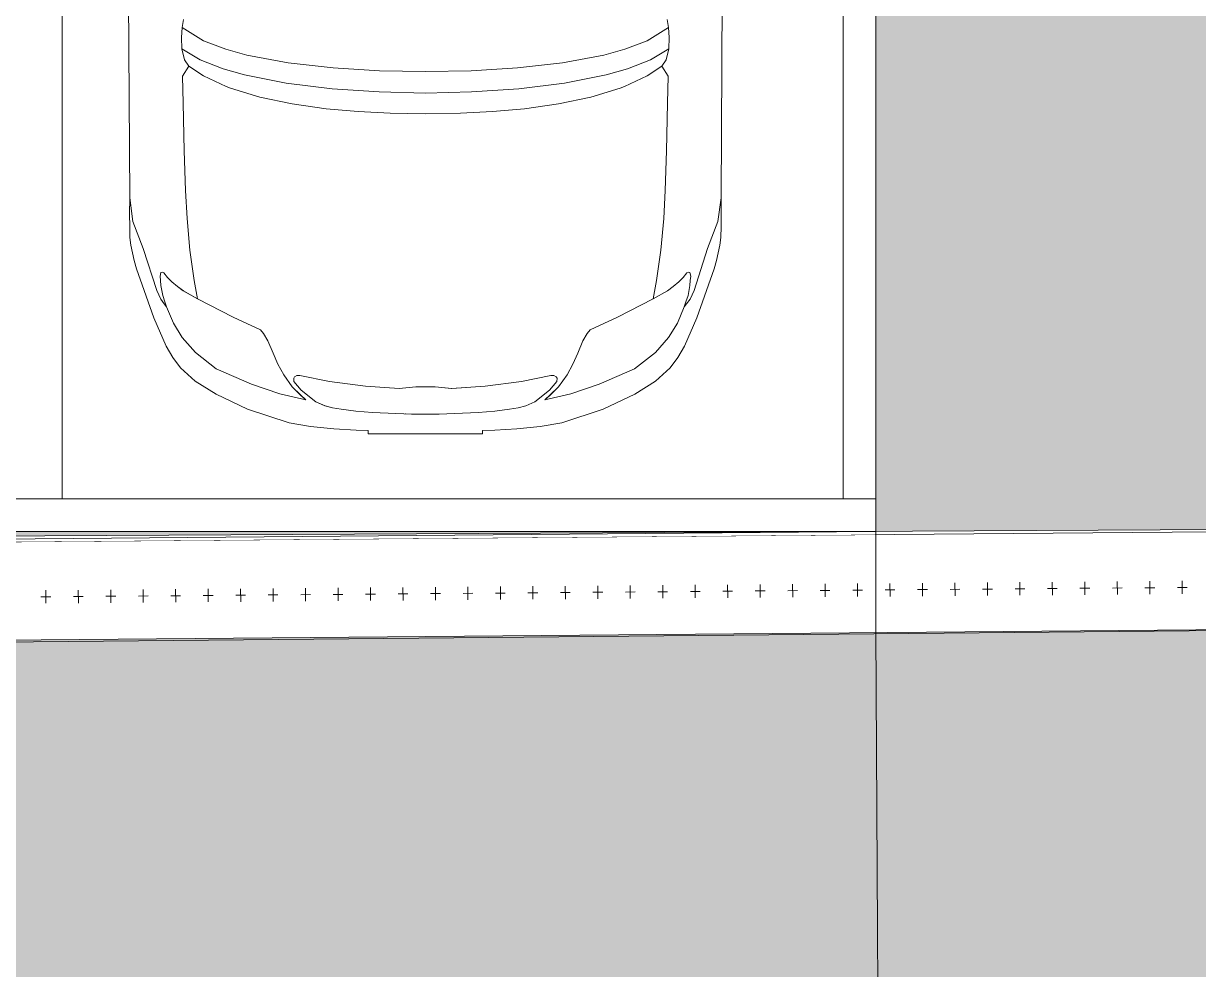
# Model space of a CAD drawing. Header units: millimetres. Extents: x -284281 to 1648660, y -821378 to -151356.
# Drawn here: x -178211 to -174601, y -272134 to -269226 of the extents above; entities that cross this region are included whole.
import ezdxf

# ---------------------------------------------------------------- set-up
doc = ezdxf.new("R2010")
doc.units = ezdxf.units.MM
doc.header["$MEASUREMENT"] = 0
doc.set_wipeout_variables(frame=1)
doc.linetypes.add('Wipeout_Contour', pattern=[1000, 0, -1000])
for name, color, linetype in [('Cars', 7, 'Continuous'), ('Divers - Dessin général', 7, 'Continuous'), ('Extérieur - Environnement', 7, 'Continuous'), ('Sols_ Dalles', 7, 'Continuous'), ('Structure - Murs extérieurs', 7, 'Continuous'), ('TopoAlt', 7, 'Continuous')]:
    doc.layers.add(name, color=color, linetype=linetype)

# ---------------------------------------------------------------- blocks, each defined once
blk = doc.blocks.new('Dalle_13_1', base_point=(250537.6, -270787.4))
at = {"linetype": 'Continuous', "lineweight": 0, "true_color": 0x90b349}
blk.add_hatch(color=55, dxfattribs=at).paths.add_polyline_path([(250537.6, -270787.4), (220537.6, -270787.4), (220537.6, -273253.3), (250548.6, -273114.3), (250537.7, -271092.1), (250537.7, -271092.1, -0.001346), (250537.6, -271062.3), (250537.6, -271062.3)])
at = {"color": 7, "linetype": 'Continuous', "lineweight": 5, "flags": 128}
blk.add_lwpolyline([(250537.6, -270787.4), (220537.6, -270787.4), (220537.6, -273253.3), (250548.6, -273114.3), (250537.7, -271092.1), (250537.7, -271092.1, -0.001346), (250537.6, -271062.3), (250537.6, -271062.3)], format="xyb", close=True, dxfattribs=at)
blk = doc.blocks.new('Dalle_14_1', base_point=(217961.3, -273253.3))
at = {"layer": 'Sols_ Dalles', "linetype": 'Continuous', "lineweight": 0, "true_color": 0x2e271c}
blk.add_hatch(color=250, dxfattribs=at).paths.add_polyline_path([(217961.3, -273253.3, 0.415791), (219972.1, -275253.2), (252109.1, -275106, 0.414214), (254098.3, -273095.2), (254087.4, -271073, -0.001346), (254087.4, -271062.3), (253905.6, -271062.3), (253905.6, -267687.3), (253887.3, -267687.3), (253887.3, -265687.3), (250537.6, -265687.3), (250537.6, -270787.3), (250537.7, -271092.1), (250548.6, -273114.3), (220537.6, -273253.3), (220537.6, -270687.3), (220537.6, -265687.3), (219961.3, -265687.3, 0.258849), (218113.8, -267154.8, 0.098562), (217961.3, -267920.6)])
at = {"layer": 'Sols_ Dalles', "color": 250, "linetype": 'Continuous', "lineweight": 5, "true_color": 0x1f1f1f, "flags": 128}
blk.add_lwpolyline([(217961.3, -273253.3, 0.415791), (219972.1, -275253.2), (252109.1, -275106, 0.414214), (254098.3, -273095.2), (254087.4, -271073, -0.001346), (254087.4, -271062.3), (253905.6, -271062.3), (253905.6, -267687.3), (253887.3, -267687.3), (253887.3, -265687.3), (250537.6, -265687.3), (250537.6, -270787.3), (250537.7, -271092.1), (250548.6, -273114.3), (220537.6, -273253.3), (220537.6, -270687.3), (220537.6, -265687.3), (219961.3, -265687.3, 0.258849), (218113.8, -267154.8, 0.098562), (217961.3, -267920.6)], format="xyb", close=True, dxfattribs=at)
blk = doc.blocks.new('Mur_55_1', base_point=(254186.3, -271067.6))
at = {"color": 254, "linetype": 'Wipeout_Contour', "lineweight": 0, "ltscale": 1473868.449806934}
blk.add_wipeout([(253886.3, -270769.2), (245508.4, -270814.3), (245510, -271114.3), (253886.3, -271069.3)], dxfattribs=at).dxf.layer = 'TopoAlt'
at = {"layer": 'TopoAlt', "color": 190, "linetype": 'Continuous', "lineweight": 5, "true_color": 0x8002ff, "flags": 128}
for points in [[(253886.3, -270769.2), (245508.4, -270814.3)], [(245510, -271114.3), (253886.3, -271069.3)]]:
    blk.add_lwpolyline(points, dxfattribs=at)
blk = doc.blocks.new('Mur_56_1', base_point=(218049.6, -271371.5))
at = {"color": 254, "linetype": 'Wipeout_Contour', "lineweight": 0, "ltscale": 1434044.950907383}
blk.add_wipeout([(218049.6, -271371.5), (250537.3, -271087.3), (250534.6, -270787.3), (218047, -271071.5)], dxfattribs=at).dxf.layer = 'TopoAlt'
at = {"layer": 'TopoAlt', "color": 190, "linetype": 'Continuous', "lineweight": 5, "true_color": 0x8002ff, "flags": 128}
for points in [[(250534.6, -270787.3), (218047, -271071.5)], [(218049.6, -271371.5), (250537.3, -271087.3)]]:
    blk.add_lwpolyline(points, dxfattribs=at)
blk = doc.blocks.new('Mur_60_1', base_point=(250537.6, -271062.3))
at = {"layer": 'Structure - Murs extérieurs', "color": 7, "linetype": 'Continuous', "lineweight": 5, "flags": 128}
for points in [[(250537.6, -271062.3), (250537.6, -271062.3)], [(250537.6, -271162.3), (250537.6, -271162.3)]]:
    blk.add_lwpolyline(points, dxfattribs=at)
blk = doc.blocks.new('Mur_61_1', base_point=(250537.6, -270787.3))
at = {"color": 254, "linetype": 'Wipeout_Contour', "lineweight": 0, "ltscale": 1106515.570272539}
blk.add_wipeout([(250537.6, -270687.3), (250437.6, -270687.3), (250537.6, -270787.3)], dxfattribs=at).dxf.layer = 'Structure - Murs extérieurs'
at = {"color": 254, "linetype": 'Wipeout_Contour', "lineweight": 0, "ltscale": 1106522.473535401}
blk.add_wipeout([(250437.6, -270687.3), (250437.6, -270787.3), (250537.6, -270787.3)], dxfattribs=at).dxf.layer = 'Structure - Murs extérieurs'
at = {"layer": 'Structure - Murs extérieurs', "color": 7, "linetype": 'Continuous', "lineweight": 5, "flags": 128}
blk.add_lwpolyline([(250537.6, -270787.3), (250537.6, -270687.3)], dxfattribs=at)
at = {"color": 254, "linetype": 'Wipeout_Contour', "lineweight": 0, "ltscale": 1436123.093929387}
blk.add_wipeout([(220637.6, -270787.3), (250437.6, -270787.3), (250437.6, -270687.3), (220637.6, -270687.3)], dxfattribs=at).dxf.layer = 'Structure - Murs extérieurs'
at = {"layer": 'Structure - Murs extérieurs', "color": 7, "linetype": 'Continuous', "lineweight": 5, "flags": 128}
for points in [[(250437.6, -270687.3), (220637.6, -270687.3)], [(220537.6, -270787.3), (250537.6, -270787.3)]]:
    blk.add_lwpolyline(points, dxfattribs=at)
blk = doc.blocks.new('Mur_73_1', base_point=(250537.6, -265687.3))
at = {"color": 254, "linetype": 'Wipeout_Contour', "lineweight": 0, "ltscale": 1467903.870191001}
blk.add_wipeout([(250537.6, -270687.3), (250537.6, -265687.3), (250437.6, -265687.3), (250437.6, -270687.3)], dxfattribs=at).dxf.layer = 'Structure - Murs extérieurs'
at = {"layer": 'Structure - Murs extérieurs', "color": 7, "linetype": 'Continuous', "lineweight": 5, "flags": 128}
for points in [[(250437.6, -265687.3), (250437.6, -270687.3)], [(250537.6, -270687.3), (250537.6, -265687.3)]]:
    blk.add_lwpolyline(points, dxfattribs=at)
blk = doc.blocks.new('Garde-corps_1_1')
at = {"color": 7, "linetype": 'Continuous', "lineweight": 5}
for p, q in [((248486.1, -270963.9), (248486.4, -271003.9)), ((248585.8, -270963.1), (248586.2, -271003.1)), ((248685.6, -270962.3), (248685.9, -271002.3)), ((248785.3, -270961.5), (248785.7, -271001.5)), ((248885.1, -270960.7), (248885.4, -271000.7)), ((248984.8, -270959.9), (248985.2, -270999.9)), ((249084.6, -270959), (249084.9, -270999)), ((249184.4, -270958.2), (249184.7, -270998.2)), ((249284.1, -270957.4), (249284.4, -270997.4)), ((249383.9, -270956.6), (249384.2, -270996.6)), ((249483.6, -270955.8), (249484, -270995.8)), ((249583.4, -270954.9), (249583.7, -270994.9)), ((249683.1, -270954.1), (249683.5, -270994.1)), ((249782.9, -270953.3), (249783.2, -270993.3)), ((249882.7, -270952.5), (249883, -270992.5)), ((249982.4, -270951.7), (249982.7, -270991.7)), ((250082.2, -270950.8), (250082.5, -270990.8)), ((250181.9, -270950), (250182.3, -270990)), ((250281.7, -270949.2), (250282, -270989.2)), ((250381.4, -270948.4), (250381.8, -270988.4)), ((250481.2, -270947.6), (250481.5, -270987.6)), ((250580.9, -270946.7), (250581.3, -270986.7)), ((250680.7, -270945.9), (250681, -270985.9)), ((250780.5, -270945.1), (250780.8, -270985.1)), ((250895.4, -270964.2), (250865.4, -270964.4)), ((250880.2, -270944.3), (250880.5, -270984.3)), ((250995.1, -270963.3), (250965.1, -270963.6)), ((250980, -270943.5), (250980.3, -270983.5)), ((251094.9, -270962.5), (251064.9, -270962.8)), ((251079.7, -270942.6), (251080.1, -270982.6)), ((251194.6, -270961.7), (251164.6, -270961.9)), ((251179.5, -270941.8), (251179.8, -270981.8)), ((251294.4, -270960.9), (251264.4, -270961.1)), ((251279.2, -270941), (251279.6, -270981)), ((251394.2, -270960.1), (251364.2, -270960.3)), ((251379, -270940.2), (251379.3, -270980.2)), ((251493.9, -270959.2), (251463.9, -270959.5)), ((251478.7, -270939.4), (251479.1, -270979.4)), ((248002.5, -270987.9), (247972.5, -270988.2)), ((247987.3, -270968), (247987.6, -271008)), ((248102.2, -270987.1), (248072.2, -270987.3)), ((248087, -270967.2), (248087.4, -271007.2)), ((248202, -270986.3), (248172, -270986.5)), ((248186.8, -270966.4), (248187.1, -271006.4)), ((248301.7, -270985.5), (248271.7, -270985.7)), ((248286.6, -270965.6), (248286.9, -271005.6)), ((248401.5, -270984.6), (248371.5, -270984.9)), ((248386.3, -270964.8), (248386.6, -271004.8)), ((248501.2, -270983.8), (248471.2, -270984.1)), ((248601, -270983), (248571, -270983.3)), ((248700.7, -270982.2), (248670.7, -270982.4)), ((248800.5, -270981.4), (248770.5, -270981.6)), ((248900.3, -270980.5), (248870.3, -270980.8)), ((249000, -270979.7), (248970, -270980)), ((249099.8, -270978.9), (249069.8, -270979.2)), ((249199.5, -270978.1), (249169.5, -270978.3)), ((249299.3, -270977.3), (249269.3, -270977.5)), ((249399, -270976.4), (249369, -270976.7)), ((249498.8, -270975.6), (249468.8, -270975.9)), ((249598.5, -270974.8), (249568.6, -270975.1)), ((249698.3, -270974), (249668.3, -270974.2)), ((249798.1, -270973.2), (249768.1, -270973.4)), ((249897.8, -270972.4), (249867.8, -270972.6)), ((249997.6, -270971.5), (249967.6, -270971.8)), ((250097.3, -270970.7), (250067.3, -270971)), ((250197.1, -270969.9), (250167.1, -270970.1)), ((250296.8, -270969.1), (250266.8, -270969.3)), ((250396.6, -270968.3), (250366.6, -270968.5)), ((250496.4, -270967.4), (250466.4, -270967.7)), ((250596.1, -270966.6), (250566.1, -270966.9)), ((250695.9, -270965.8), (250665.9, -270966)), ((250795.6, -270965), (250765.6, -270965.2))]:
    blk.add_line(p, q, dxfattribs=at)
blk = doc.blocks.new('Garde-corps_3_1')
at = {"color": 7, "linetype": 'Continuous', "lineweight": 5}
for p, q in [((248486.1, -270963.9), (248486.4, -271003.9)), ((248585.8, -270963.1), (248586.2, -271003.1)), ((248685.6, -270962.3), (248685.9, -271002.3)), ((248785.3, -270961.5), (248785.7, -271001.5)), ((248885.1, -270960.7), (248885.4, -271000.7)), ((248984.8, -270959.9), (248985.2, -270999.9)), ((249084.6, -270959), (249084.9, -270999)), ((249184.4, -270958.2), (249184.7, -270998.2)), ((249284.1, -270957.4), (249284.4, -270997.4)), ((249383.9, -270956.6), (249384.2, -270996.6)), ((249483.6, -270955.8), (249484, -270995.8)), ((249583.4, -270954.9), (249583.7, -270994.9)), ((249683.1, -270954.1), (249683.5, -270994.1)), ((249782.9, -270953.3), (249783.2, -270993.3)), ((249882.7, -270952.5), (249883, -270992.5)), ((249982.4, -270951.7), (249982.7, -270991.7)), ((250082.2, -270950.8), (250082.5, -270990.8)), ((250181.9, -270950), (250182.3, -270990)), ((250281.7, -270949.2), (250282, -270989.2)), ((250381.4, -270948.4), (250381.8, -270988.4)), ((250481.2, -270947.6), (250481.5, -270987.6)), ((250580.9, -270946.7), (250581.3, -270986.7)), ((250680.7, -270945.9), (250681, -270985.9)), ((250780.5, -270945.1), (250780.8, -270985.1)), ((250895.4, -270964.2), (250865.4, -270964.4)), ((250880.2, -270944.3), (250880.5, -270984.3)), ((250995.1, -270963.3), (250965.1, -270963.6)), ((250980, -270943.5), (250980.3, -270983.5)), ((251094.9, -270962.5), (251064.9, -270962.8)), ((251079.7, -270942.6), (251080.1, -270982.6)), ((251194.6, -270961.7), (251164.6, -270961.9)), ((251179.5, -270941.8), (251179.8, -270981.8)), ((251294.4, -270960.9), (251264.4, -270961.1)), ((251279.2, -270941), (251279.6, -270981)), ((251394.2, -270960.1), (251364.2, -270960.3)), ((251379, -270940.2), (251379.3, -270980.2)), ((251493.9, -270959.2), (251463.9, -270959.5)), ((251478.7, -270939.4), (251479.1, -270979.4)), ((248002.5, -270987.9), (247972.5, -270988.2)), ((247987.3, -270968), (247987.6, -271008)), ((248102.2, -270987.1), (248072.2, -270987.3)), ((248087, -270967.2), (248087.4, -271007.2)), ((248202, -270986.3), (248172, -270986.5)), ((248186.8, -270966.4), (248187.1, -271006.4)), ((248301.7, -270985.5), (248271.7, -270985.7)), ((248286.6, -270965.6), (248286.9, -271005.6)), ((248401.5, -270984.6), (248371.5, -270984.9)), ((248386.3, -270964.8), (248386.6, -271004.8)), ((248501.2, -270983.8), (248471.2, -270984.1)), ((248601, -270983), (248571, -270983.3)), ((248700.7, -270982.2), (248670.7, -270982.4)), ((248800.5, -270981.4), (248770.5, -270981.6)), ((248900.3, -270980.5), (248870.3, -270980.8)), ((249000, -270979.7), (248970, -270980)), ((249099.8, -270978.9), (249069.8, -270979.2)), ((249199.5, -270978.1), (249169.5, -270978.3)), ((249299.3, -270977.3), (249269.3, -270977.5)), ((249399, -270976.4), (249369, -270976.7)), ((249498.8, -270975.6), (249468.8, -270975.9)), ((249598.5, -270974.8), (249568.6, -270975.1)), ((249698.3, -270974), (249668.3, -270974.2)), ((249798.1, -270973.2), (249768.1, -270973.4)), ((249897.8, -270972.4), (249867.8, -270972.6)), ((249997.6, -270971.5), (249967.6, -270971.8)), ((250097.3, -270970.7), (250067.3, -270971)), ((250197.1, -270969.9), (250167.1, -270970.1)), ((250296.8, -270969.1), (250266.8, -270969.3)), ((250396.6, -270968.3), (250366.6, -270968.5)), ((250496.4, -270967.4), (250466.4, -270967.7)), ((250596.1, -270966.6), (250566.1, -270966.9)), ((250695.9, -270965.8), (250665.9, -270966)), ((250795.6, -270965), (250765.6, -270965.2))]:
    blk.add_line(p, q, dxfattribs=at)
blk = doc.blocks.new('Car 0025')
at = {"layer": 'Cars', "color": 7, "linetype": 'Continuous', "lineweight": 13}
for p, q in [((-924.7, 1389.7), (-920.5, 734.5)), ((-924.7, 1389.7), (-920.5, 734.5)), ((896.3, 734.5), (900.5, 1389.7)), ((900.5, 1389.7), (896.3, 734.5)), ((-755.5, 1282.4), (-758.8, 1257.5)), ((731.3, 1282.4), (734.6, 1257.5)), ((-758.8, 1257.5), (-760.9, 1227.1)), ((-694, 1217.1), (-758.8, 1257.5)), ((669.8, 1217.1), (734.6, 1257.5)), ((734.6, 1257.5), (736.7, 1227.1)), ((-760.9, 1227.1), (-760.1, 1191.7)), ((-703.8, 1158.5), (-760.1, 1191.7)), ((-760.1, 1191.7), (-751.8, 1158)), ((-625.2, 1190.8), (-694, 1217.1)), ((601, 1190.8), (669.8, 1217.1)), ((679.6, 1158.5), (735.9, 1191.7)), ((735.9, 1191.7), (727.6, 1158)), ((736.7, 1227.1), (735.9, 1191.7)), ((-751.8, 1158), (-751.8, 1158)), ((-738.5, 1138.6), (-751.8, 1158)), ((-633.6, 1130.9), (-703.8, 1158.5)), ((-560.1, 1172.1), (-625.2, 1190.8)), ((-433.8, 1148.7), (-560.1, 1172.1)), ((409.6, 1148.7), (535.9, 1172.1)), ((535.9, 1172.1), (601, 1190.8)), ((609.4, 1130.9), (679.6, 1158.5)), ((714.3, 1138.6), (727.6, 1158)), ((727.6, 1158), (727.6, 1158)), ((-738.5, 1138.6), (-758, 1108.3)), ((-738.5, 1138.6), (-738.5, 1138.6)), ((-738.5, 1138.6), (-693.9, 1108.9)), ((-567.9, 1112.1), (-633.6, 1130.9)), ((-295.6, 1133.3), (-433.8, 1148.7)), ((-152.7, 1124.9), (-295.6, 1133.3)), ((-12.1, 1122.4), (-152.7, 1124.9)), ((-12.1, 1122.4), (128.5, 1124.9)), ((128.5, 1124.9), (271.4, 1133.3)), ((271.4, 1133.3), (409.6, 1148.7)), ((543.7, 1112.1), (609.4, 1130.9)), ((714.3, 1138.6), (669.7, 1108.9)), ((714.3, 1138.6), (714.3, 1138.6)), ((714.3, 1138.6), (733.8, 1108.3)), ((-758, 1108.3), (-755.8, 1024.9)), ((-693.9, 1108.9), (-624, 1076.3)), ((-439.5, 1086.6), (-567.9, 1112.1)), ((-298.8, 1069.2), (-439.5, 1086.6)), ((274.6, 1069.2), (415.3, 1086.6)), ((415.3, 1086.6), (543.7, 1112.1)), ((669.7, 1108.9), (599.8, 1076.3)), ((733.8, 1108.3), (731.7, 1024.9)), ((-624, 1076.3), (-610.9, 1071.4)), ((-610.9, 1071.4), (-520.4, 1043.6)), ((-154, 1059.4), (-298.8, 1069.2)), ((-12.1, 1056.3), (-154, 1059.4)), ((-12.1, 1056.3), (129.8, 1059.4)), ((129.8, 1059.4), (274.6, 1069.2)), ((586.8, 1071.4), (496.2, 1043.6)), ((599.8, 1076.3), (586.8, 1071.4)), ((-755.8, 1025), (-753.2, 878.1)), ((-755.8, 1024.9), (-755.8, 1024.9)), ((-520.4, 1043.6), (-421.4, 1022.7)), ((-421.4, 1022.7), (-316.5, 1007.9)), ((397.2, 1022.7), (292.3, 1007.9)), ((496.2, 1043.6), (397.2, 1022.7)), ((731.7, 1025), (729, 878.1)), ((731.6, 1024.9), (731.6, 1024.9)), ((-316.5, 1007.9), (-218.5, 999.1)), ((-218.5, 999.1), (-119.9, 994.1)), ((-119.9, 994.1), (-12.1, 992.4)), ((95.7, 994.1), (-12.1, 992.4)), ((194.3, 999.1), (95.7, 994.1)), ((292.3, 1007.9), (194.3, 999.1)), ((-753.2, 878.1), (-748.9, 756.7)), ((729, 878.1), (724.7, 756.7)), ((-920.5, 734.5), (-920.6, 683.7)), ((-920.5, 734.5), (-920.6, 683.7)), ((-920.5, 734.5), (-910.7, 661.1)), ((-748.9, 756.7), (-744.4, 670.1)), ((724.7, 756.7), (720.2, 670.1)), ((896.3, 734.5), (886.5, 661.1)), ((896.4, 683.7), (896.3, 734.5)), ((896.3, 734.5), (896.4, 683.7)), ((-920.6, 683.7), (-920.5, 645.6)), ((-920.6, 683.7), (-920.5, 645.6)), ((-910.7, 661.1), (-879.2, 578.8)), ((-744.4, 670.2), (-735.6, 572.8)), ((-735.6, 572.8), (-744.3, 670.1)), ((720.2, 670.2), (711.4, 572.8)), ((711.4, 572.8), (720.1, 670.1)), ((886.5, 661.1), (855, 578.8)), ((896.3, 645.6), (896.4, 683.7)), ((896.4, 683.7), (896.3, 645.6)), ((-920.5, 645.6), (-920, 612.5)), ((-920.5, 645.6), (-920, 612.5)), ((-899.6, 632.1), (-899.5, 631.1)), ((875.4, 632.1), (875.3, 631.1)), ((895.8, 612.5), (896.3, 645.6)), ((896.3, 645.6), (895.8, 612.5)), ((-920, 612.5), (-917.2, 588.4)), ((-920, 612.5), (-917.2, 588.4)), ((-917.2, 588.4), (-906.8, 541)), ((-906.8, 541), (-917.2, 588.4)), ((-879.2, 578.8), (-837.6, 449.2)), ((855, 578.8), (813.4, 449.2)), ((882.6, 541), (893, 588.4)), ((882.6, 541), (893, 588.4)), ((893, 588.4), (895.8, 612.5)), ((895.8, 612.5), (893, 588.4)), ((-735.6, 572.8), (-722, 479.6)), ((711.4, 572.8), (697.8, 479.6)), ((-906.8, 541), (-899.8, 515.5)), ((-899.8, 515.5), (-906.8, 541)), ((-899.8, 515.5), (-846, 365.6)), ((-846, 365.6), (-899.8, 515.5)), ((-820.1, 506), (-824.6, 504.7)), ((-815.2, 503.8), (-820.1, 506)), ((791, 503.8), (795.9, 506)), ((795.9, 506), (800.4, 504.7)), ((821.8, 365.6), (875.6, 515.5)), ((821.8, 365.6), (875.6, 515.5)), ((875.6, 515.5), (882.6, 541)), ((875.6, 515.5), (882.6, 541)), ((-824.6, 504.7), (-827.3, 493)), ((-827.3, 493), (-826, 479.9)), ((-826, 479.9), (-825, 465)), ((-804.3, 489.5), (-815.2, 503.8)), ((-790.7, 476), (-804.3, 489.5)), ((-773.6, 461.2), (-790.7, 476)), ((-722, 479.6), (-711.7, 423.4)), ((697.8, 479.6), (687.5, 423.4)), ((749.4, 461.2), (766.5, 476)), ((766.5, 476), (780.1, 489.5)), ((780.1, 489.5), (791, 503.8)), ((800.4, 504.7), (803.1, 493)), ((801.8, 479.9), (800.8, 465)), ((803.1, 493), (801.8, 479.9)), ((-825.2, 422.9), (-837.6, 449.2)), ((-825, 465), (-819.1, 434.2)), ((-819.1, 434.2), (-812.8, 414.4)), ((-755.7, 447.9), (-773.6, 461.2)), ((-711.7, 423.4), (-755.7, 447.9)), ((687.5, 423.4), (731.5, 447.9)), ((731.5, 447.9), (749.4, 461.2)), ((794.9, 434.2), (788.6, 414.4)), ((800.8, 465), (794.9, 434.2)), ((801, 422.9), (813.4, 449.2)), ((-814.8, 408.3), (-825.2, 422.9)), ((-807.5, 399), (-814.8, 408.3)), ((-812.8, 414.4), (-807.5, 399)), ((-786.3, 348.7), (-807.5, 399)), ((-602.3, 367), (-711.7, 423.4)), ((578.1, 367), (687.5, 423.4)), ((762.1, 348.7), (783.3, 399)), ((788.6, 414.4), (783.3, 399)), ((783.3, 399), (790.6, 408.3)), ((790.6, 408.3), (801, 422.9)), ((-846, 365.6), (-808.7, 278.6)), ((-808.7, 278.6), (-846, 365.6)), ((-518.8, 327.9), (-602.3, 367)), ((494.6, 327.9), (578.1, 367)), ((784.5, 278.6), (821.8, 365.6)), ((784.5, 278.6), (821.8, 365.6)), ((-759.1, 304.4), (-786.3, 348.7)), ((-509.5, 317.5), (-518.8, 327.9)), ((485.3, 317.5), (494.6, 327.9)), ((734.9, 304.4), (762.1, 348.7)), ((-718.8, 259), (-759.1, 304.4)), ((-496.3, 294.8), (-509.5, 317.5)), ((-480.1, 257), (-496.3, 294.8)), ((455.9, 257), (472.1, 294.8)), ((472.1, 294.8), (485.3, 317.5)), ((694.6, 259), (734.9, 304.4)), ((-808.7, 278.6), (-788.2, 243.2)), ((-808.7, 278.6), (-788.2, 243.2)), ((-654.4, 208.3), (-718.8, 259)), ((-465.1, 222.6), (-480.1, 257)), ((440.9, 222.6), (455.9, 257)), ((630.2, 208.3), (694.6, 259)), ((764, 243.2), (784.5, 278.6)), ((784.5, 278.6), (764, 243.2)), ((-788.2, 243.2), (-764, 211.8)), ((-788.2, 243.2), (-764, 211.8)), ((-447.3, 189.6), (-465.1, 222.6)), ((423.1, 189.6), (440.9, 222.6)), ((739.8, 211.8), (764, 243.2)), ((764, 243.2), (739.8, 211.8)), ((-764, 211.8), (-719, 170.5)), ((-764, 211.8), (-719, 170.5)), ((-654.4, 208.3), (-546.4, 161.2)), ((-421.5, 153.3), (-447.3, 189.6)), ((-416.6, 180.1), (-414.1, 184)), ((-414.1, 184), (-406.9, 187.6)), ((-406.9, 187.6), (-398, 187.9)), ((-398, 187.9), (-307.1, 169.4)), ((373.8, 187.9), (282.9, 169.4)), ((382.7, 187.6), (373.8, 187.9)), ((389.9, 184), (382.7, 187.6)), ((392.4, 180.1), (389.9, 184)), ((397.3, 153.3), (423.1, 189.6)), ((630.2, 208.3), (522.2, 161.2)), ((694.8, 170.5), (739.8, 211.8)), ((739.8, 211.8), (694.8, 170.5)), ((-719, 170.5), (-655.3, 130.9)), ((-719, 170.5), (-655.3, 130.9)), ((-546.4, 161.2), (-459.2, 131.1)), ((-395.7, 128), (-421.5, 153.3)), ((-416.4, 169.3), (-416.6, 180.1)), ((-393.4, 142.5), (-416.4, 169.3)), ((-307.1, 169.4), (-196.1, 155)), ((-196.1, 155), (-92.9, 148.1)), ((-41.8, 152.8), (-92.9, 148.1)), ((-41.8, 152.8), (-11.3, 152.8)), ((17.6, 152.8), (-12.9, 152.8)), ((17.6, 152.8), (68.7, 148.1)), ((171.9, 155), (68.7, 148.1)), ((282.9, 169.4), (171.9, 155)), ((369.2, 142.5), (392.2, 169.3)), ((371.5, 128), (397.3, 153.3)), ((392.2, 169.3), (392.4, 180.1)), ((522.2, 161.2), (435, 131.1)), ((631.1, 130.9), (694.8, 170.5)), ((694.8, 170.5), (631.1, 130.9)), ((-655.3, 130.9), (-558.5, 84.1)), ((-655.3, 130.9), (-558.5, 84.1)), ((-378.9, 113.2), (-459.2, 131.1)), ((-378.9, 113.2), (-395.7, 128)), ((-348.6, 107.3), (-393.4, 142.5)), ((324.4, 107.3), (369.2, 142.5)), ((354.7, 113.2), (435, 131.1)), ((354.7, 113.2), (371.5, 128)), ((534.3, 84.1), (631.1, 130.9)), ((631.1, 130.9), (534.3, 84.1)), ((-558.5, 84.1), (-431, 42.5)), ((-431, 42.5), (-558.5, 84.1)), ((-320.4, 95.1), (-348.6, 107.3)), ((-320.4, 95.1), (-296.9, 89)), ((-296.9, 89), (-270.9, 84)), ((-270.9, 84), (-226, 78.1)), ((-226, 78.1), (-174.1, 74.2)), ((-54.7, 69.2), (-174.1, 74.2)), ((30.5, 69.2), (149.9, 74.2)), ((201.8, 78.1), (149.9, 74.2)), ((246.7, 84), (201.8, 78.1)), ((272.7, 89), (246.7, 84)), ((296.3, 95.1), (272.7, 89)), ((296.3, 95.1), (324.4, 107.3)), ((406.8, 42.5), (534.3, 84.1)), ((406.8, 42.5), (534.3, 84.1)), ((-431, 42.5), (-364.7, 30.9)), ((-364.7, 30.9), (-431, 42.5)), ((-73.2, 69.9), (-72.6, 69.9)), ((-12.1, 69.6), (-54.7, 69.2)), ((-12.1, 69.6), (30.5, 69.2)), ((49, 69.9), (48.4, 69.9)), ((340.5, 30.9), (406.8, 42.5)), ((340.5, 30.9), (406.8, 42.5)), ((-364.7, 30.9), (-293.1, 24.3)), ((-293.1, 24.3), (-364.7, 30.9)), ((-293.1, 24.3), (-225.1, 20.2)), ((-225.1, 20.2), (-293.1, 24.3)), ((-225.1, 20.2), (-187.9, 19.2)), ((-187.9, 19.2), (-225.1, 20.2)), ((-187.9, 19.2), (-187.9, 8.3)), ((-187.9, 8.3), (-187.9, 19.2)), ((-187.9, 8.3), (163.7, 8.3)), ((-187.9, 8.3), (-12.1, 8.3)), ((163.7, 8.3), (-12.1, 8.3)), ((163.7, 19.2), (200.9, 20.2)), ((163.7, 19.2), (200.9, 20.2)), ((163.7, 8.3), (163.7, 19.2)), ((163.7, 8.3), (163.7, 19.2)), ((200.9, 20.2), (268.9, 24.3)), ((200.9, 20.2), (268.9, 24.3)), ((268.9, 24.3), (340.5, 30.9)), ((268.9, 24.3), (340.5, 30.9))]:
    blk.add_line(p, q, dxfattribs=at)

msp = doc.modelspace()

# ---------------------------------------------------------------- hatches: boundary and pattern name
at = {"linetype": 'Continuous', "lineweight": 0, "true_color": 0x90b349}
msp.add_hatch(color=55, dxfattribs=at).paths.add_polyline_path([(-175591.76314, -270787.35355), (-205591.76314, -270787.35355), (-205591.76314, -273253.26877), (-175580.71657, -273114.34105), (-175591.60232, -271092.1288), (-175591.6678, -271092.12915, -0.001345761), (-175591.74821, -271062.25464), (-175591.76314, -271062.25464)])
at = {"layer": 'Sols_ Dalles', "linetype": 'Continuous', "lineweight": 0, "true_color": 0x2e271c}
msp.add_hatch(color=250, dxfattribs=at).paths.add_polyline_path([(-208168.02222, -273253.26877, 0.4157910988), (-206157.25619, -275253.23979), (-174020.265, -275105.96997, 0.4142135624), (-172031.06001, -273095.23292), (-172041.94576, -271073.02067, -0.001345761), (-172041.97474, -271062.25464), (-172041.97474, -267687.29374), (-172041.97474, -265687.29374), (-175591.76314, -265687.29374), (-175591.76314, -270787.29219), (-175591.60232, -271092.1288), (-175580.71657, -273114.34105), (-205591.76314, -273253.26877), (-205591.76314, -270687.29374), (-205591.76314, -265687.29374), (-206168.02222, -265687.29374, 0.2588489053), (-208015.56832, -267154.75238, 0.0985616194), (-208168.02222, -267920.63319)])

# ---------------------------------------------------------------- linework, layer by layer
at = {"color": 9, "linetype": 'Continuous', "lineweight": 5}
msp.add_lwpolyline([(-208256.2426, -273475.38502, 0.3865533313), (-206058.31933, -275253.23979), (-190681.3397, -275196.19066), (-182697.89344, -275116.10287, 0.0051889555), (-182644.79769, -275105.96997), (-173921.32814, -275105.96997, 0.4142135624), (-171932.12315, -273095.23292), (-171943.0089, -271073.02067, -0.001345761), (-171943.03788, -271062.25464), (-171943.03788, -267687.29374), (-171943.03788, -265687.29374), (-173921.32814, -265687.29374), (-175591.76314, -265687.29374), (-175591.76314, -270687.29374), (-205491.76314, -270687.29374), (-205491.76314, -265687.29374), (-205491.76314, -265587.29374), (-206176.19022, -265587.29374), (-206173.85271, -265605.82722, 0.2588490016), (-208011.65088, -266951.54513), (-208028.61366, -266943.72092, 0.0985615086), (-208259.38232, -267730.33623), (-208266.6445, -273329.32486, 0.0251892193)], format="xyb", close=True, dxfattribs=at)
at = {"color": 7, "linetype": 'Continuous', "lineweight": 5}
msp.add_lwpolyline([(-175591.76314, -270787.35355), (-205591.76314, -270787.35355), (-205591.76314, -273253.26877), (-175580.71657, -273114.34105), (-175591.60232, -271092.1288), (-175591.6678, -271092.12915, -0.001345761), (-175591.74821, -271062.25464), (-175591.76314, -271062.25464)], format="xyb", close=True, dxfattribs=at)
at = {"layer": 'Extérieur - Environnement', "color": 7, "linetype": 'Continuous', "lineweight": 13}
for p, q in [((-177888.47595, -269106.12444), (-177884.32492, -269761.2809)), ((-177888.47595, -269106.12444), (-177884.32492, -269761.2809)), ((-176067.43429, -269761.2809), (-176063.28326, -269106.12444)), ((-176063.28326, -269106.12444), (-176067.43429, -269761.2809)), ((-177719.26619, -269213.35195), (-177722.5562, -269238.27627)), ((-176232.49302, -269213.35195), (-176229.20301, -269238.27627)), ((-177722.5562, -269238.27627), (-177724.69935, -269268.70409)), ((-177657.74288, -269278.71115), (-177722.5562, -269238.27627)), ((-176294.01633, -269278.71115), (-176229.20301, -269238.27627)), ((-176229.20301, -269238.27627), (-176227.05986, -269268.70409)), ((-177724.69935, -269268.70409), (-177723.92, -269304.06619)), ((-177667.54161, -269337.28554), (-177723.92, -269304.06619)), ((-177723.92, -269304.06619), (-177715.59204, -269337.78359)), ((-177588.98709, -269304.96647), (-177657.74619, -269278.70989)), ((-176362.77212, -269304.96647), (-176294.01302, -269278.70989)), ((-176284.2176, -269337.28554), (-176227.8392, -269304.06619)), ((-176227.8392, -269304.06619), (-176236.16717, -269337.78359)), ((-176227.05986, -269268.70409), (-176227.8392, -269304.06619)), ((-177715.59204, -269337.78359), (-177715.56578, -269337.79852)), ((-177702.2761, -269357.14103), (-177715.59204, -269337.78359)), ((-177597.33828, -269364.90883), (-177667.54161, -269337.28554)), ((-177523.8511, -269323.67754), (-177588.99338, -269304.96466)), ((-177397.55897, -269347.10029), (-177523.85653, -269323.67653)), ((-176554.20024, -269347.10029), (-176427.90268, -269323.67653)), ((-176427.90811, -269323.67754), (-176362.76583, -269304.96466)), ((-176354.42092, -269364.90883), (-176284.2176, -269337.28554)), ((-176249.48311, -269357.14103), (-176236.16717, -269337.78359)), ((-176236.16717, -269337.78359), (-176236.19342, -269337.79852)), ((-177702.2761, -269357.14103), (-177721.80706, -269387.53016)), ((-177702.2703, -269357.18062), (-177702.2761, -269357.14103)), ((-177702.2703, -269357.18062), (-177657.66725, -269386.89845)), ((-177531.69157, -269383.67403), (-177597.33828, -269364.90883)), ((-177259.4153, -269362.46162), (-177397.55897, -269347.10029)), ((-177116.48535, -269370.86361), (-177259.41775, -269362.46135)), ((-176975.85051, -269373.42369), (-177116.48749, -269370.86348)), ((-176975.90869, -269373.42369), (-176835.27172, -269370.86348)), ((-176835.27385, -269370.86361), (-176692.34146, -269362.46135)), ((-176692.34391, -269362.46162), (-176554.20024, -269347.10029)), ((-176420.06764, -269383.67403), (-176354.42092, -269364.90883)), ((-176249.48891, -269357.18062), (-176294.09196, -269386.89845)), ((-176249.48891, -269357.18062), (-176249.48311, -269357.14103)), ((-176249.48311, -269357.14103), (-176229.95215, -269387.53016)), ((-177721.80706, -269387.53016), (-177719.62805, -269470.88184)), ((-177657.66725, -269386.89845), (-177587.78843, -269419.47351)), ((-177403.24926, -269409.2231), (-177531.69157, -269383.67403)), ((-177262.56785, -269426.56247), (-177403.24926, -269409.2231)), ((-176689.19136, -269426.56247), (-176548.50995, -269409.2231)), ((-176548.50995, -269409.2231), (-176420.06764, -269383.67403)), ((-176294.09196, -269386.89845), (-176363.97078, -269419.47351)), ((-176229.95215, -269387.53016), (-176232.13116, -269470.88184)), ((-177587.78843, -269419.47351), (-177574.72803, -269424.33559)), ((-177574.72803, -269424.33624), (-177484.18713, -269452.15012)), ((-177117.78342, -269436.38019), (-177262.56785, -269426.56247)), ((-176975.8796, -269439.48807), (-177117.78342, -269436.38019)), ((-176975.8796, -269439.48807), (-176833.97579, -269436.38019)), ((-176833.97579, -269436.38019), (-176689.19136, -269426.56247)), ((-176377.03118, -269424.33624), (-176467.57208, -269452.15012)), ((-176363.97078, -269419.47351), (-176377.03118, -269424.33559)), ((-177719.62919, -269470.81865), (-177716.98376, -269617.64414)), ((-177719.62679, -269470.86474), (-177719.62633, -269470.88184)), ((-177484.18713, -269452.15012), (-177385.13967, -269473.07881)), ((-177385.13967, -269473.07881), (-177280.2326, -269487.90326)), ((-176566.61954, -269473.07881), (-176671.5266, -269487.90326)), ((-176467.57208, -269452.15012), (-176566.61954, -269473.07881)), ((-176232.13002, -269470.81865), (-176234.77544, -269617.64414)), ((-176232.13242, -269470.86474), (-176232.13288, -269470.88184)), ((-177280.2326, -269487.90326), (-177182.27105, -269496.69868)), ((-177182.27105, -269496.69868), (-177083.69862, -269501.67525)), ((-177083.69862, -269501.67525), (-176975.8731, -269503.41935)), ((-176868.06059, -269501.67525), (-176975.8861, -269503.41935)), ((-176769.48815, -269496.69868), (-176868.06059, -269501.67525)), ((-176671.5266, -269487.90326), (-176769.48815, -269496.69868)), ((-177716.98376, -269617.64414), (-177712.6917, -269739.10257)), ((-176234.77544, -269617.64414), (-176239.06751, -269739.10257)), ((-177884.32492, -269761.2809), (-177884.40803, -269812.10443)), ((-177884.32492, -269761.2809), (-177884.40803, -269812.10443)), ((-177884.32492, -269761.2809), (-177874.48184, -269834.64628)), ((-177712.6917, -269739.10257), (-177708.15467, -269825.64174)), ((-176239.06751, -269739.10257), (-176243.60454, -269825.64174)), ((-176067.43429, -269761.2809), (-176077.27737, -269834.64628)), ((-176067.35118, -269812.10443), (-176067.43429, -269761.2809)), ((-176067.43429, -269761.2809), (-176067.35118, -269812.10443)), ((-177884.40803, -269812.10443), (-177884.29721, -269850.17549)), ((-177884.40803, -269812.10443), (-177884.29721, -269850.17549)), ((-177874.48184, -269834.64628), (-177842.95618, -269917.01103)), ((-177708.15659, -269825.6205), (-177699.37587, -269922.93505)), ((-177699.37587, -269922.93505), (-177708.12686, -269825.64174)), ((-176243.60262, -269825.6205), (-176252.38334, -269922.93505)), ((-176252.38334, -269922.93505), (-176243.63235, -269825.64174)), ((-176077.27737, -269834.64628), (-176108.80303, -269917.01103)), ((-176067.46199, -269850.17549), (-176067.35118, -269812.10443)), ((-176067.35118, -269812.10443), (-176067.46199, -269850.17549)), ((-177884.29721, -269850.17549), (-177883.7704, -269883.28596)), ((-177884.29721, -269850.17549), (-177883.7704, -269883.28596)), ((-177863.36709, -269863.68497), (-177863.31558, -269864.69694)), ((-176088.39212, -269863.68497), (-176088.44363, -269864.69694)), ((-176067.9888, -269883.28596), (-176067.46199, -269850.17549)), ((-176067.46199, -269850.17549), (-176067.9888, -269883.28596)), ((-177883.7704, -269883.28596), (-177880.96991, -269907.43008)), ((-177883.7704, -269883.28596), (-177880.96991, -269907.43008)), ((-177880.96991, -269907.43008), (-177870.57231, -269954.78576)), ((-177870.57231, -269954.78576), (-177880.96991, -269907.43008)), ((-177842.95618, -269917.01103), (-177801.35527, -270046.60936)), ((-176108.80303, -269917.01103), (-176150.40394, -270046.60936)), ((-176081.18689, -269954.78576), (-176070.7893, -269907.43008)), ((-176081.18689, -269954.78576), (-176070.7893, -269907.43008)), ((-176070.7893, -269907.43008), (-176067.9888, -269883.28596)), ((-176067.9888, -269883.28596), (-176070.7893, -269907.43008)), ((-177699.37587, -269922.93505), (-177685.75369, -270016.17977)), ((-176252.38334, -269922.93505), (-176266.00552, -270016.17977)), ((-177870.57231, -269954.78576), (-177863.55733, -269980.29071)), ((-177863.55733, -269980.29071), (-177870.57231, -269954.78576)), ((-177863.55733, -269980.29071), (-177809.73916, -270130.22636)), ((-177809.73916, -270130.22636), (-177863.55733, -269980.29071)), ((-177783.8972, -269989.80043), (-177788.35069, -269991.06556)), ((-177779.00946, -269991.95746), (-177783.8972, -269989.80043)), ((-176172.74975, -269991.95746), (-176167.86201, -269989.80043)), ((-176167.86201, -269989.80043), (-176163.40852, -269991.06556)), ((-176142.02005, -270130.22636), (-176088.20188, -269980.29071)), ((-176142.02005, -270130.22636), (-176088.20188, -269980.29071)), ((-176088.20188, -269980.29071), (-176081.18689, -269954.78576)), ((-176088.20188, -269980.29071), (-176081.18689, -269954.78576)), ((-177788.35069, -269991.06556), (-177791.08406, -270002.76857)), ((-177791.08406, -270002.76857), (-177789.77023, -270015.8633)), ((-177789.77023, -270015.8633), (-177788.8239, -270030.7926)), ((-177768.0707, -270006.24783), (-177779.00946, -269991.95746)), ((-177754.44862, -270019.78551), (-177768.0707, -270006.24783)), ((-177737.37511, -270034.58812), (-177754.44862, -270019.78551)), ((-177685.75785, -270016.15698), (-177675.47735, -270072.41751)), ((-176266.00136, -270016.15698), (-176276.28186, -270072.41751)), ((-176214.3841, -270034.58812), (-176197.31058, -270019.78551)), ((-176197.31058, -270019.78551), (-176183.68851, -270006.24783)), ((-176183.68851, -270006.24783), (-176172.74975, -269991.95746)), ((-176163.40852, -269991.06556), (-176160.67515, -270002.76857)), ((-176161.98898, -270015.8633), (-176162.9353, -270030.7926)), ((-176160.67515, -270002.76857), (-176161.98898, -270015.8633)), ((-177789.01869, -270072.92354), (-177801.35527, -270046.60936)), ((-177788.8239, -270030.7926), (-177782.91742, -270061.59997)), ((-177782.91742, -270061.59997), (-177776.57128, -270081.40036)), ((-177719.43316, -270047.87284), (-177737.37511, -270034.58812)), ((-177675.47735, -270072.41751), (-177719.43316, -270047.87284)), ((-176276.28186, -270072.41751), (-176232.32605, -270047.87284)), ((-176232.32605, -270047.87284), (-176214.3841, -270034.58812)), ((-176168.84179, -270061.59997), (-176175.18793, -270081.40036)), ((-176162.9353, -270030.7926), (-176168.84179, -270061.59997)), ((-176162.74052, -270072.92354), (-176150.40394, -270046.60936)), ((-177778.57528, -270087.47329), (-177789.01869, -270072.92354)), ((-177771.24936, -270096.7724), (-177778.57528, -270087.47329)), ((-177776.57128, -270081.40036), (-177771.24936, -270096.7724)), ((-177750.06557, -270147.07207), (-177771.24936, -270096.7724)), ((-177566.06303, -270128.79784), (-177675.47735, -270072.41751)), ((-176385.69618, -270128.79784), (-176276.28186, -270072.41751)), ((-176201.69364, -270147.07207), (-176180.50985, -270096.7724)), ((-176175.18793, -270081.40036), (-176180.50985, -270096.7724)), ((-176180.50985, -270096.7724), (-176173.18393, -270087.47329)), ((-176173.18393, -270087.47329), (-176162.74052, -270072.92354)), ((-177809.73916, -270130.22636), (-177772.5005, -270217.19968)), ((-177772.5005, -270217.19968), (-177809.73916, -270130.22636)), ((-177482.62608, -270167.90375), (-177566.06303, -270128.79784)), ((-176469.13312, -270167.90375), (-176385.69618, -270128.79784)), ((-176179.2587, -270217.19968), (-176142.02005, -270130.22636)), ((-176179.2587, -270217.19968), (-176142.02005, -270130.22636)), ((-177722.85085, -270191.42198), (-177750.06557, -270147.07207)), ((-177473.23714, -270178.32286), (-177482.62608, -270167.90375)), ((-176478.52207, -270178.32286), (-176469.13312, -270167.90375)), ((-176228.90836, -270191.42198), (-176201.69364, -270147.07207)), ((-177682.53275, -270236.77984), (-177722.85085, -270191.42198)), ((-177460.05629, -270201.01926), (-177473.23714, -270178.32286)), ((-177443.91653, -270238.74842), (-177460.07006, -270200.99555)), ((-176507.84268, -270238.74842), (-176491.68915, -270200.99555)), ((-176491.70292, -270201.01926), (-176478.52207, -270178.32286)), ((-176269.22645, -270236.77984), (-176228.90836, -270191.42198)), ((-177772.5005, -270217.19968), (-177751.95584, -270252.57154)), ((-177772.5005, -270217.19968), (-177751.95584, -270252.57154)), ((-177618.20669, -270287.50877), (-177682.53275, -270236.77984)), ((-177428.84903, -270273.14819), (-177443.91653, -270238.74842)), ((-176522.91018, -270273.14819), (-176507.84268, -270238.74842)), ((-176333.55252, -270287.50877), (-176269.22645, -270236.77984)), ((-176199.80337, -270252.57154), (-176179.2587, -270217.19968)), ((-176179.2587, -270217.19968), (-176199.80337, -270252.57154)), ((-177751.95584, -270252.57154), (-177727.77794, -270283.99193)), ((-177751.95584, -270252.57154), (-177727.77794, -270283.99193)), ((-177411.06658, -270306.14996), (-177428.84903, -270273.14819)), ((-176540.69262, -270306.14996), (-176522.91018, -270273.14819)), ((-176223.98127, -270283.99193), (-176199.80337, -270252.57154)), ((-176199.80337, -270252.57154), (-176223.98127, -270283.99193)), ((-177727.77794, -270283.99193), (-177682.74923, -270325.30047)), ((-177727.77794, -270283.99193), (-177682.74923, -270325.30047)), ((-177618.20669, -270287.50877), (-177510.17289, -270334.55123)), ((-177385.32108, -270342.48662), (-177411.06658, -270306.14996)), ((-177380.35564, -270315.68285), (-177377.91146, -270311.78962)), ((-177377.91146, -270311.78962), (-177370.66535, -270308.14468)), ((-177370.66535, -270308.14468), (-177361.75272, -270307.89289)), ((-177361.75272, -270307.89289), (-177270.88586, -270326.34619)), ((-176590.00649, -270307.89289), (-176680.87335, -270326.34619)), ((-176581.09385, -270308.14468), (-176590.00649, -270307.89289)), ((-176573.84775, -270311.78962), (-176581.09385, -270308.14468)), ((-176571.40357, -270315.68285), (-176573.84775, -270311.78962)), ((-176566.43813, -270342.48662), (-176540.69262, -270306.14996)), ((-176333.55252, -270287.50877), (-176441.58632, -270334.55123)), ((-176269.00998, -270325.30047), (-176223.98127, -270283.99193)), ((-176223.98127, -270283.99193), (-176269.00998, -270325.30047)), ((-177682.74923, -270325.30047), (-177619.03246, -270364.89687)), ((-177682.74923, -270325.30047), (-177619.03246, -270364.89687)), ((-177510.17289, -270334.55123), (-177422.94182, -270364.68725)), ((-177359.45171, -270367.7613), (-177385.32108, -270342.48662)), ((-177380.20752, -270326.50932), (-177380.35564, -270315.68285)), ((-177357.14823, -270353.33193), (-177380.20752, -270326.50932)), ((-177270.88586, -270326.34619), (-177159.86069, -270340.80333)), ((-177159.86069, -270340.80333), (-177056.72351, -270347.68768)), ((-177005.60144, -270343.01425), (-177056.72351, -270347.68768)), ((-177005.60144, -270343.01425), (-176975.06456, -270343.01425)), ((-176946.15777, -270343.01425), (-176976.69465, -270343.01425)), ((-176946.15777, -270343.01425), (-176895.03569, -270347.68768)), ((-176791.89852, -270340.80333), (-176895.03569, -270347.68768)), ((-176680.87335, -270326.34619), (-176791.89852, -270340.80333)), ((-176594.61098, -270353.33193), (-176571.55168, -270326.50932)), ((-176592.3075, -270367.7613), (-176566.43813, -270342.48662)), ((-176571.55168, -270326.50932), (-176571.40357, -270315.68285)), ((-176441.58632, -270334.55123), (-176528.81739, -270364.68725)), ((-176332.72675, -270364.89687), (-176269.00998, -270325.30047)), ((-176269.00998, -270325.30047), (-176332.72675, -270364.89687)), ((-177619.03246, -270364.89687), (-177522.23731, -270411.68184)), ((-177619.03246, -270364.89687), (-177522.23731, -270411.68184)), ((-177342.69494, -270382.58106), (-177422.94182, -270364.68725)), ((-177342.69494, -270382.58106), (-177359.45171, -270367.7613)), ((-177312.3876, -270388.52135), (-177357.14823, -270353.33193)), ((-176639.37161, -270388.52135), (-176594.61098, -270353.33193)), ((-176609.06427, -270382.58106), (-176528.81739, -270364.68725)), ((-176609.06427, -270382.58106), (-176592.3075, -270367.7613)), ((-176429.5219, -270411.68184), (-176332.72675, -270364.89687)), ((-176332.72675, -270364.89687), (-176429.5219, -270411.68184)), ((-177522.23731, -270411.68184), (-177394.74827, -270453.31964)), ((-177394.74827, -270453.31964), (-177522.23731, -270411.68184)), ((-177284.22822, -270400.67421), (-177312.3876, -270388.52135)), ((-177284.22822, -270400.67421), (-177260.66024, -270406.75417)), ((-177260.66472, -270406.75331), (-177234.66747, -270411.73902)), ((-177234.68005, -270411.73661), (-177189.76216, -270417.69595)), ((-177189.76216, -270417.69595), (-177137.86947, -270421.62102)), ((-177018.48068, -270426.56024), (-177137.86947, -270421.62102)), ((-176933.27853, -270426.56024), (-176813.88974, -270421.62102)), ((-176761.99705, -270417.69595), (-176813.88974, -270421.62102)), ((-176717.07916, -270411.73661), (-176761.99705, -270417.69595)), ((-176691.09449, -270406.75331), (-176717.09174, -270411.73902)), ((-176667.53099, -270400.67421), (-176691.09897, -270406.75417)), ((-176667.53099, -270400.67421), (-176639.37161, -270388.52135)), ((-176557.01094, -270453.31964), (-176429.5219, -270411.68184)), ((-176557.01094, -270453.31964), (-176429.5219, -270411.68184)), ((-177394.74827, -270453.31964), (-177328.50837, -270464.89787)), ((-177328.50837, -270464.89787), (-177394.74827, -270453.31964)), ((-177037.01378, -270425.92695), (-177036.3724, -270425.92695)), ((-176975.86799, -270426.22001), (-177018.48068, -270426.56024)), ((-176975.89122, -270426.22001), (-176933.27853, -270426.56024)), ((-176914.74543, -270425.92695), (-176915.3868, -270425.92695)), ((-176623.25083, -270464.89787), (-176557.01094, -270453.31964)), ((-176623.25083, -270464.89787), (-176557.01094, -270453.31964)), ((-177328.50837, -270464.89787), (-177256.88934, -270471.44966)), ((-177256.88934, -270471.44966), (-177328.50837, -270464.89787)), ((-177256.88934, -270471.44966), (-177188.90268, -270475.5432)), ((-177188.90268, -270475.5432), (-177256.88934, -270471.44966)), ((-177188.90268, -270475.5432), (-177151.64123, -270476.6336)), ((-177151.64123, -270476.6336), (-177188.90268, -270475.5432)), ((-177151.64123, -270476.6336), (-177151.64123, -270487.46295)), ((-177151.64123, -270487.46295), (-177151.64123, -270476.6336)), ((-177151.64123, -270487.46295), (-176800.11798, -270487.46295)), ((-177151.64123, -270487.46295), (-176975.8796, -270487.46295)), ((-176800.11798, -270487.46295), (-176975.8796, -270487.46295)), ((-176800.11798, -270476.6336), (-176762.85653, -270475.5432)), ((-176800.11798, -270476.6336), (-176762.85653, -270475.5432)), ((-176800.11798, -270487.46295), (-176800.11798, -270476.6336)), ((-176800.11798, -270487.46295), (-176800.11798, -270476.6336)), ((-176762.85653, -270475.5432), (-176694.86987, -270471.44966)), ((-176762.85653, -270475.5432), (-176694.86987, -270471.44966)), ((-176694.86987, -270471.44966), (-176623.25083, -270464.89787)), ((-176694.86987, -270471.44966), (-176623.25083, -270464.89787))]:
    msp.add_line(p, q, dxfattribs=at)
at = {"layer": 'Sols_ Dalles', "color": 7, "linetype": 'Continuous', "lineweight": 5, "flags": 128}
msp.add_lwpolyline([(-208168.02222, -273253.26877, 0.4157910988), (-206157.25619, -275253.23979), (-174020.265, -275105.96997, 0.4142135624), (-172031.06001, -273095.23292), (-172041.94576, -271073.02067, -0.001345761), (-172041.97474, -271062.25464), (-172041.97474, -267687.29374), (-172041.97474, -265687.29374), (-175591.76314, -265687.29374), (-175591.76314, -270787.29219), (-175591.60232, -271092.1288), (-175580.71657, -273114.34105), (-205591.76314, -273253.26877), (-205591.76314, -270687.29374), (-205591.76314, -265687.29374), (-206168.02222, -265687.29374, 0.2588489053), (-208015.56832, -267154.75238, 0.0985616194), (-208168.02222, -267920.63319)], format="xyb", close=True, dxfattribs=at)
at = {"layer": 'Sols_ Dalles', "color": 250, "linetype": 'Continuous', "lineweight": 5, "true_color": 0x1f1f1f}
msp.add_lwpolyline([(-208168.02222, -273253.26877, 0.4157910988), (-206157.25619, -275253.23979), (-174020.265, -275105.96997, 0.4142135624), (-172031.06001, -273095.23292), (-172041.94576, -271073.02067, -0.001345761), (-172041.97474, -271062.25464), (-172041.97474, -267687.29374), (-172041.97474, -265687.29374), (-175591.76314, -265687.29374), (-175591.76314, -270787.29219), (-175591.60232, -271092.1288), (-175580.71657, -273114.34105), (-205591.76314, -273253.26877), (-205591.76314, -270687.29374), (-205591.76314, -265687.29374), (-206168.02222, -265687.29374, 0.2588489053), (-208015.56832, -267154.75238, 0.0985616194), (-208168.02222, -267920.63319)], format="xyb", close=True, dxfattribs=at)

# ---------------------------------------------------------------- block references
at = {"color": 7, "linetype": 'Continuous', "lineweight": 5}
msp.add_blockref('Dalle_13_1', (-175591.76314, -270787.35355), dxfattribs=at)
at = {"layer": 'Cars', "color": 7, "linetype": 'Continuous', "lineweight": 5, "zscale": 1000}
msp.add_blockref('Car 0025', (-176963.78126, -270495.78396), dxfattribs=at)
at = {"layer": 'Sols_ Dalles', "color": 250, "linetype": 'Continuous', "lineweight": 5, "true_color": 0x1f1f1f}
msp.add_blockref('Dalle_14_1', (-208168.02222, -273253.26877), dxfattribs=at)

# ---------------------------------------------------------------- next in the draw order: block references
at = {"layer": 'TopoAlt', "color": 211, "lineweight": 5, "true_color": 0xfe55ff}
msp.add_blockref('Mur_55_1', (-171943.03788, -271067.6377), dxfattribs=at)

# ---------------------------------------------------------------- next in the draw order: block references
msp.add_blockref('Mur_56_1', (-208079.75022, -271371.49266), dxfattribs=at)

# ---------------------------------------------------------------- next in the draw order: block references
at = {"layer": 'Structure - Murs extérieurs', "color": 211, "lineweight": 5, "true_color": 0xfe55ff}
for name, p in [('Mur_61_1', (-175591.76314, -270787.29219)), ('Mur_60_1', (-175591.76314, -271062.25464))]:
    msp.add_blockref(name, p, dxfattribs=at)

# ---------------------------------------------------------------- next in the draw order: linework, layer by layer
at = {"color": 255, "linetype": 'Continuous', "lineweight": 5, "flags": 128}
msp.add_lwpolyline([(-180591.76314, -265687.29374), (-180591.76314, -270687.29374), (-178091.76314, -270687.29374), (-178091.76314, -265687.29374)], close=True, dxfattribs=at)
for points in [[(-178091.76314, -265687.29374), (-178091.76314, -270687.29374)], [(-178091.76314, -270687.29374), (-178091.76314, -265687.29374)], [(-180591.76314, -270687.29374), (-178091.76314, -270687.29374)]]:
    msp.add_lwpolyline(points, dxfattribs=at)
at = {"layer": 'Structure - Murs extérieurs', "color": 7, "linetype": 'Continuous', "lineweight": 5}
msp.add_lwpolyline([(-205591.76314, -270787.2922), (-175591.76314, -270787.29219)], dxfattribs=at)
at = {"layer": 'TopoAlt', "color": 190, "linetype": 'Continuous', "lineweight": 5, "true_color": 0x8002ff}
for points in [[(-172242.98415, -270769.24799), (-208082.37461, -271071.50414)], [(-180619.36504, -271114.34317), (-172243.03818, -271069.25262)]]:
    msp.add_lwpolyline(points, dxfattribs=at)

# ---------------------------------------------------------------- next in the draw order: block references
at = {"layer": 'Structure - Murs extérieurs', "color": 211, "lineweight": 5, "true_color": 0xfe55ff}
msp.add_blockref('Mur_73_1', (-175591.76314, -265687.29374), dxfattribs=at)

# ---------------------------------------------------------------- next in the draw order: linework, layer by layer
at = {"color": 255, "linetype": 'Continuous', "lineweight": 5, "flags": 128}
msp.add_lwpolyline([(-178091.76314, -265687.29374), (-178091.76314, -270687.29374), (-175591.76314, -270687.29374), (-175591.76314, -265687.29374)], close=True, dxfattribs=at)
for points in [[(-175591.76314, -270687.29374), (-175591.76314, -265687.29374)], [(-178091.76314, -270687.29374), (-175591.76314, -270687.29374)]]:
    msp.add_lwpolyline(points, dxfattribs=at)
at = {"layer": 'Structure - Murs extérieurs', "color": 7, "linetype": 'Continuous', "lineweight": 5}
for points in [[(-175691.76314, -265687.29374), (-175691.76314, -270687.29219)], [(-175591.76314, -270687.29219), (-175591.76314, -265687.29374)], [(-175691.76314, -270687.29219), (-205491.76314, -270687.2922)], [(-175591.76314, -270787.29219), (-175591.76314, -270687.29219)]]:
    msp.add_lwpolyline(points, dxfattribs=at)

# ---------------------------------------------------------------- next in the draw order: wipeouts: each hides what was drawn before it
at = {"color": 254, "linetype": 'Wipeout_Contour', "lineweight": 0, "ltscale": 1476595.721503903}
msp.add_wipeout([(-175591.76314, -271162.25464), (-175591.74821, -271162.25464), (-175591.74821, -271062.25464), (-175591.76314, -271062.25464)], dxfattribs=at).dxf.layer = 'Structure - Murs extérieurs'

# ---------------------------------------------------------------- next in the draw order: linework, layer by layer
at = {"layer": 'Structure - Murs extérieurs', "color": 7, "linetype": 'Continuous', "lineweight": 5}
for points in [[(-175591.74821, -271062.25464), (-175591.76314, -271062.25464)], [(-175591.76314, -271162.25464), (-175591.74821, -271162.25464)]]:
    msp.add_lwpolyline(points, dxfattribs=at)

# ---------------------------------------------------------------- next in the draw order: wipeouts: each hides what was drawn before it
at = {"color": 254, "linetype": 'Wipeout_Contour', "lineweight": 0, "ltscale": 1438589.353908819}
msp.add_wipeout([(-172242.98415, -270769.24799), (-208082.38, -271070.50182), (-208080.71452, -271379.89247), (-172243.03818, -271069.25262)], dxfattribs=at).dxf.layer = 'TopoAlt'

# ---------------------------------------------------------------- next in the draw order: linework, layer by layer
at = {"color": 253, "linetype": 'Continuous', "lineweight": 5, "true_color": 0x9f9f9f, "flags": 128}
for points in [[(-175591.76314, -265687.29374), (-175591.76314, -271062.25464), (-175591.74821, -271062.25464, 0.001345761), (-175591.6678, -271092.12915), (-175591.60232, -271092.1288), (-175580.71657, -273114.34105), (-205591.76314, -273253.26877), (-205591.76314, -265687.29374)], [(-175591.74821, -271062.25464, 0.001345761), (-175591.6678, -271092.12915)]]:
    msp.add_lwpolyline(points, format="xyb", dxfattribs=at)
for points in [[(-175591.76314, -265687.29374), (-175591.76314, -271062.25464)], [(-175591.76314, -271062.25464), (-175591.74821, -271062.25464)], [(-175591.6678, -271092.12915), (-175591.60232, -271092.1288)], [(-175591.60232, -271092.1288), (-175580.71657, -273114.34105)]]:
    msp.add_lwpolyline(points, dxfattribs=at)
at = {"layer": 'Divers - Dessin général', "color": 14, "linetype": 'Continuous', "lineweight": 5, "true_color": 0x990000}
msp.add_lwpolyline([(-171923.65542, -163437.63526), (-171943.03788, -271067.6377), (-273272.94367, -272027.63374), (-273290.3137, -197317.63509), (-273293.65591, -163437.63526)], close=True, dxfattribs=at)
at = {"layer": 'Structure - Murs extérieurs', "color": 7, "linetype": 'Continuous', "lineweight": 5, "flags": 128}
msp.add_lwpolyline([(-205491.76314, -270787.2922), (-175691.76314, -270787.29219), (-175591.76316, -270787.29219), (-175591.76316, -270687.29221), (-175591.76316, -265687.29372), (-172041.97478, -265687.29372), (-172041.97478, -265587.29374), (-175591.76316, -265587.29374), (-175691.76314, -265587.29374), (-175691.76314, -265687.29372), (-175691.76314, -270687.29219), (-205491.76314, -270687.2922)], dxfattribs=at)
at = {"layer": 'TopoAlt', "color": 7, "linetype": 'Continuous', "lineweight": 5, "flags": 128}
msp.add_lwpolyline([(-172242.98415, -270769.24799), (-208082.38, -271070.50182), (-208080.71452, -271379.89247), (-172243.03818, -271069.25262)], close=True, dxfattribs=at)

# ---------------------------------------------------------------- next in the draw order: block references
at = {"color": 7, "linetype": 'Continuous', "lineweight": 5}
for name in ['Garde-corps_1_1', 'Garde-corps_3_1']:
    msp.add_blockref(name, (-426129.3317, 0), dxfattribs=at)

doc.saveas('drawing.dxf')
